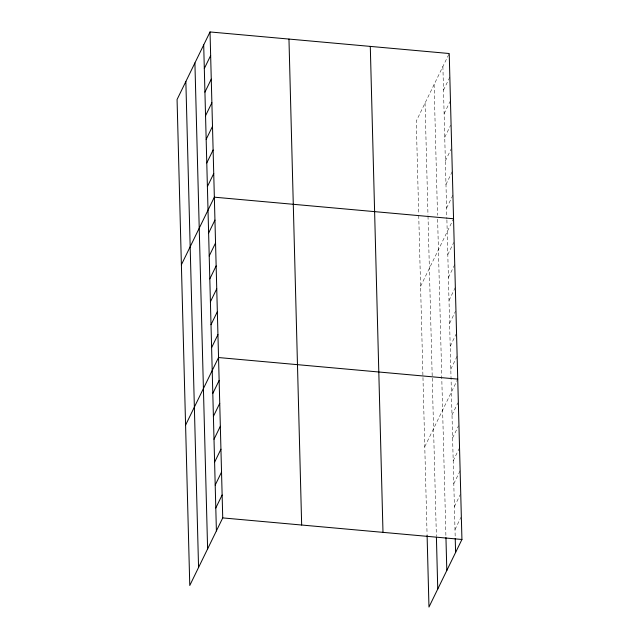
<?xml version="1.0" encoding="UTF-8"?>
<svg xmlns="http://www.w3.org/2000/svg" width="639" height="639" viewBox="0 0 639 639"><rect width="100%" height="100%" fill="white"/><g stroke="black" fill="none" stroke-linecap="round" stroke-linejoin="round"><path stroke-width="0.48" stroke-dasharray="3.19 2.4" d="M448.802 54.379L416.269 121.09L418.713 214.52M443.506 90.107L449.84 77.119M444.121 113.71L450.455 100.722M444.744 137.313L450.655 125.196M445.359 160.916L451.27 148.799M445.974 184.519L452.308 171.532M446.589 208.122L452.923 195.135M420.59 286.312L453.123 219.608M447.811 254.642L453.722 242.516M448.41 277.55L454.744 264.562M449.009 300.458L455.343 287.47M449.608 323.366L455.519 311.249M450.207 346.274L456.118 334.157M450.807 369.19L457.141 356.203M424.783 446.685L457.74 379.111M452.005 415.007L457.915 402.882M452.604 437.915L458.514 425.798M453.203 460.823L459.537 447.835M453.802 483.739L460.136 470.751M454.401 506.647L460.312 494.522M455 529.555L460.911 517.43M442.891 66.504L446.877 218.945M446.901 219.928L455.208 537.527M434.105 84.516L437.523 215.319M437.627 219.257L445.926 536.608M425.055 103.071L427.986 215.191M428.01 216.174L436.381 536.249M418.737 215.503L427.068 534.34"/><path stroke-width="0.96" d="M210.031 31.95L177.067 99.524L189.775 585.484L222.731 517.909L210.031 31.95L449.225 53.516L461.933 539.476L428.969 607.05L427.1 535.33M204.312 68.541L210.646 55.553M204.927 92.144L211.261 79.156M205.542 115.747L211.876 102.759M206.165 139.35L212.499 126.362M206.78 162.953L213.114 149.973M207.395 186.564L213.73 173.576M181.388 264.754L214.345 197.179L453.546 218.746M208.61 233.075L214.944 220.088M209.209 255.983L215.543 242.996M209.808 278.892L216.142 265.904M210.407 301.8L216.741 288.82M211.006 324.716L217.34 311.728M211.605 347.624L217.939 334.636M185.582 425.119L218.538 357.544L457.74 379.111M212.803 393.44L219.137 380.453M213.402 416.348L219.736 403.361M214.001 439.265L220.335 426.277M214.6 462.173L220.934 449.185M215.199 485.081L221.533 472.093M215.798 507.989L222.132 495.001M222.731 517.909L461.933 539.476M455.232 538.517L455.599 552.463M445.95 537.607L446.813 570.475M436.405 537.239L437.755 589.038M370.293 46.399L382.993 532.359M288.964 39.067L301.664 525.026M203.697 44.938L216.397 530.897M194.911 62.949L207.611 548.917M185.853 81.512L198.561 567.472"/></g></svg>
